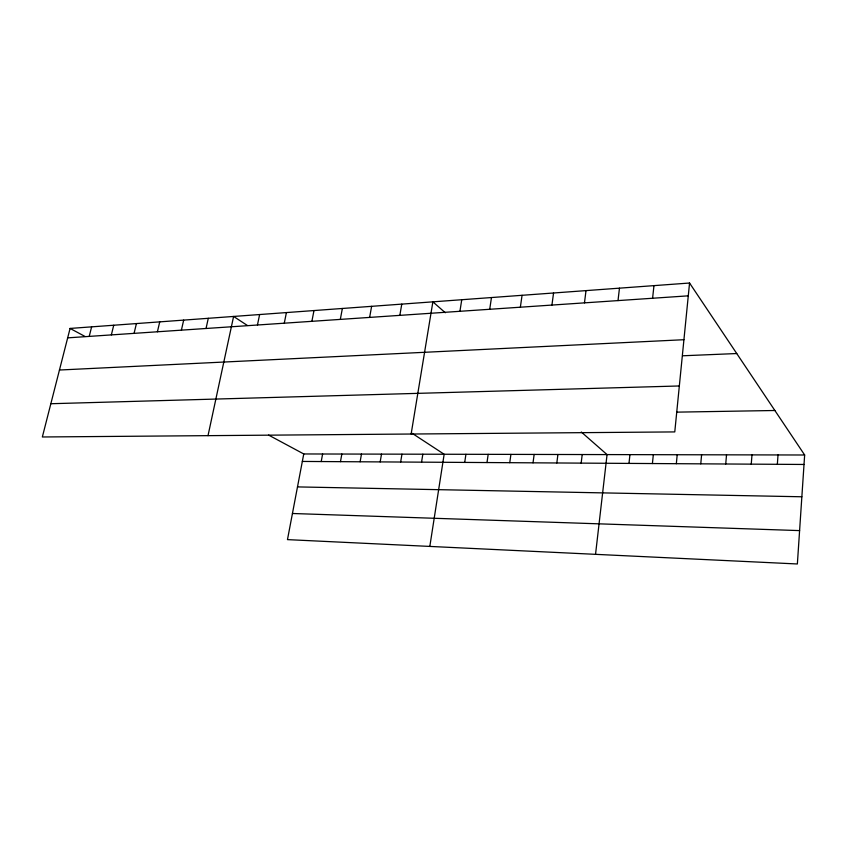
<?xml version="1.0" encoding="UTF-8"?>
<svg xmlns="http://www.w3.org/2000/svg" width="847" height="847" viewBox="0 0 847 847"><rect width="100%" height="100%" fill="white"/><g stroke="black" fill="none" stroke-linecap="round" stroke-linejoin="round"><path stroke-width="1.27" d="M689.553 283.025L674.773 431.917L42.35 436.978L70.079 328.435L689.553 283.025L804.65 454.998L797.366 563.975L287.472 539.624L303.755 453.96L268.573 435.062M777.345 464.304L778.022 454.945M751.247 464.145L751.988 454.892M725.731 463.997L726.525 454.839M700.765 463.849L701.602 454.786M676.33 463.701L677.208 454.733M652.402 463.553L653.333 454.691M652.592 298.25L653.969 285.64M628.982 463.415L629.946 454.638M595.536 554.33L607.055 454.595L581.296 432.002M618.014 300.59L619.464 288.171M581.158 463.118L582.207 454.543M584.472 302.866L586.008 290.616M556.828 462.981L557.908 454.49M533.028 462.833L534.15 454.437M551.937 305.068L553.557 292.998M509.756 462.695L510.91 454.394M520.365 307.207L522.059 295.307M486.993 462.557L488.179 454.341M464.707 462.42L465.924 454.299M489.714 309.282L491.472 297.551M429.821 546.421L444.156 454.257L412.193 433.336M459.932 311.294L461.753 299.722M421.552 462.155L422.833 454.204M411.134 434.024L432.87 301.839L445.321 312.755M400.652 462.038L401.954 454.161M380.176 461.911L381.51 454.119M399.848 315.359L401.774 304.126M360.123 461.784L361.478 454.077M369.631 317.413L371.621 306.328M340.473 461.668L341.849 454.034M321.214 461.551L322.612 454.003M340.325 319.393L342.368 308.477M311.887 321.32L313.983 310.553M284.274 323.194L286.413 312.575M257.446 325.004L259.627 314.544M208.013 435.654L233.603 316.45L247.419 325.492M206.043 328.488L208.288 318.303M181.396 330.161L183.683 320.102M157.415 331.78L159.734 321.86M134.08 333.358L136.42 323.575M111.359 334.893L113.731 325.237M89.231 336.397L91.624 326.857M67.675 337.858L688.283 295.836M59.449 370.023L683.931 339.711M682.608 355.782L736.752 353.538M50.841 403.723L679.336 385.967M676.944 412.14L774.867 410.499M303.755 453.96L804.65 454.998M302.326 461.435L804.015 464.463M297.488 486.909L801.855 496.776M292.437 513.494L799.6 530.603M70.079 328.435L85.102 336.503"/></g></svg>
